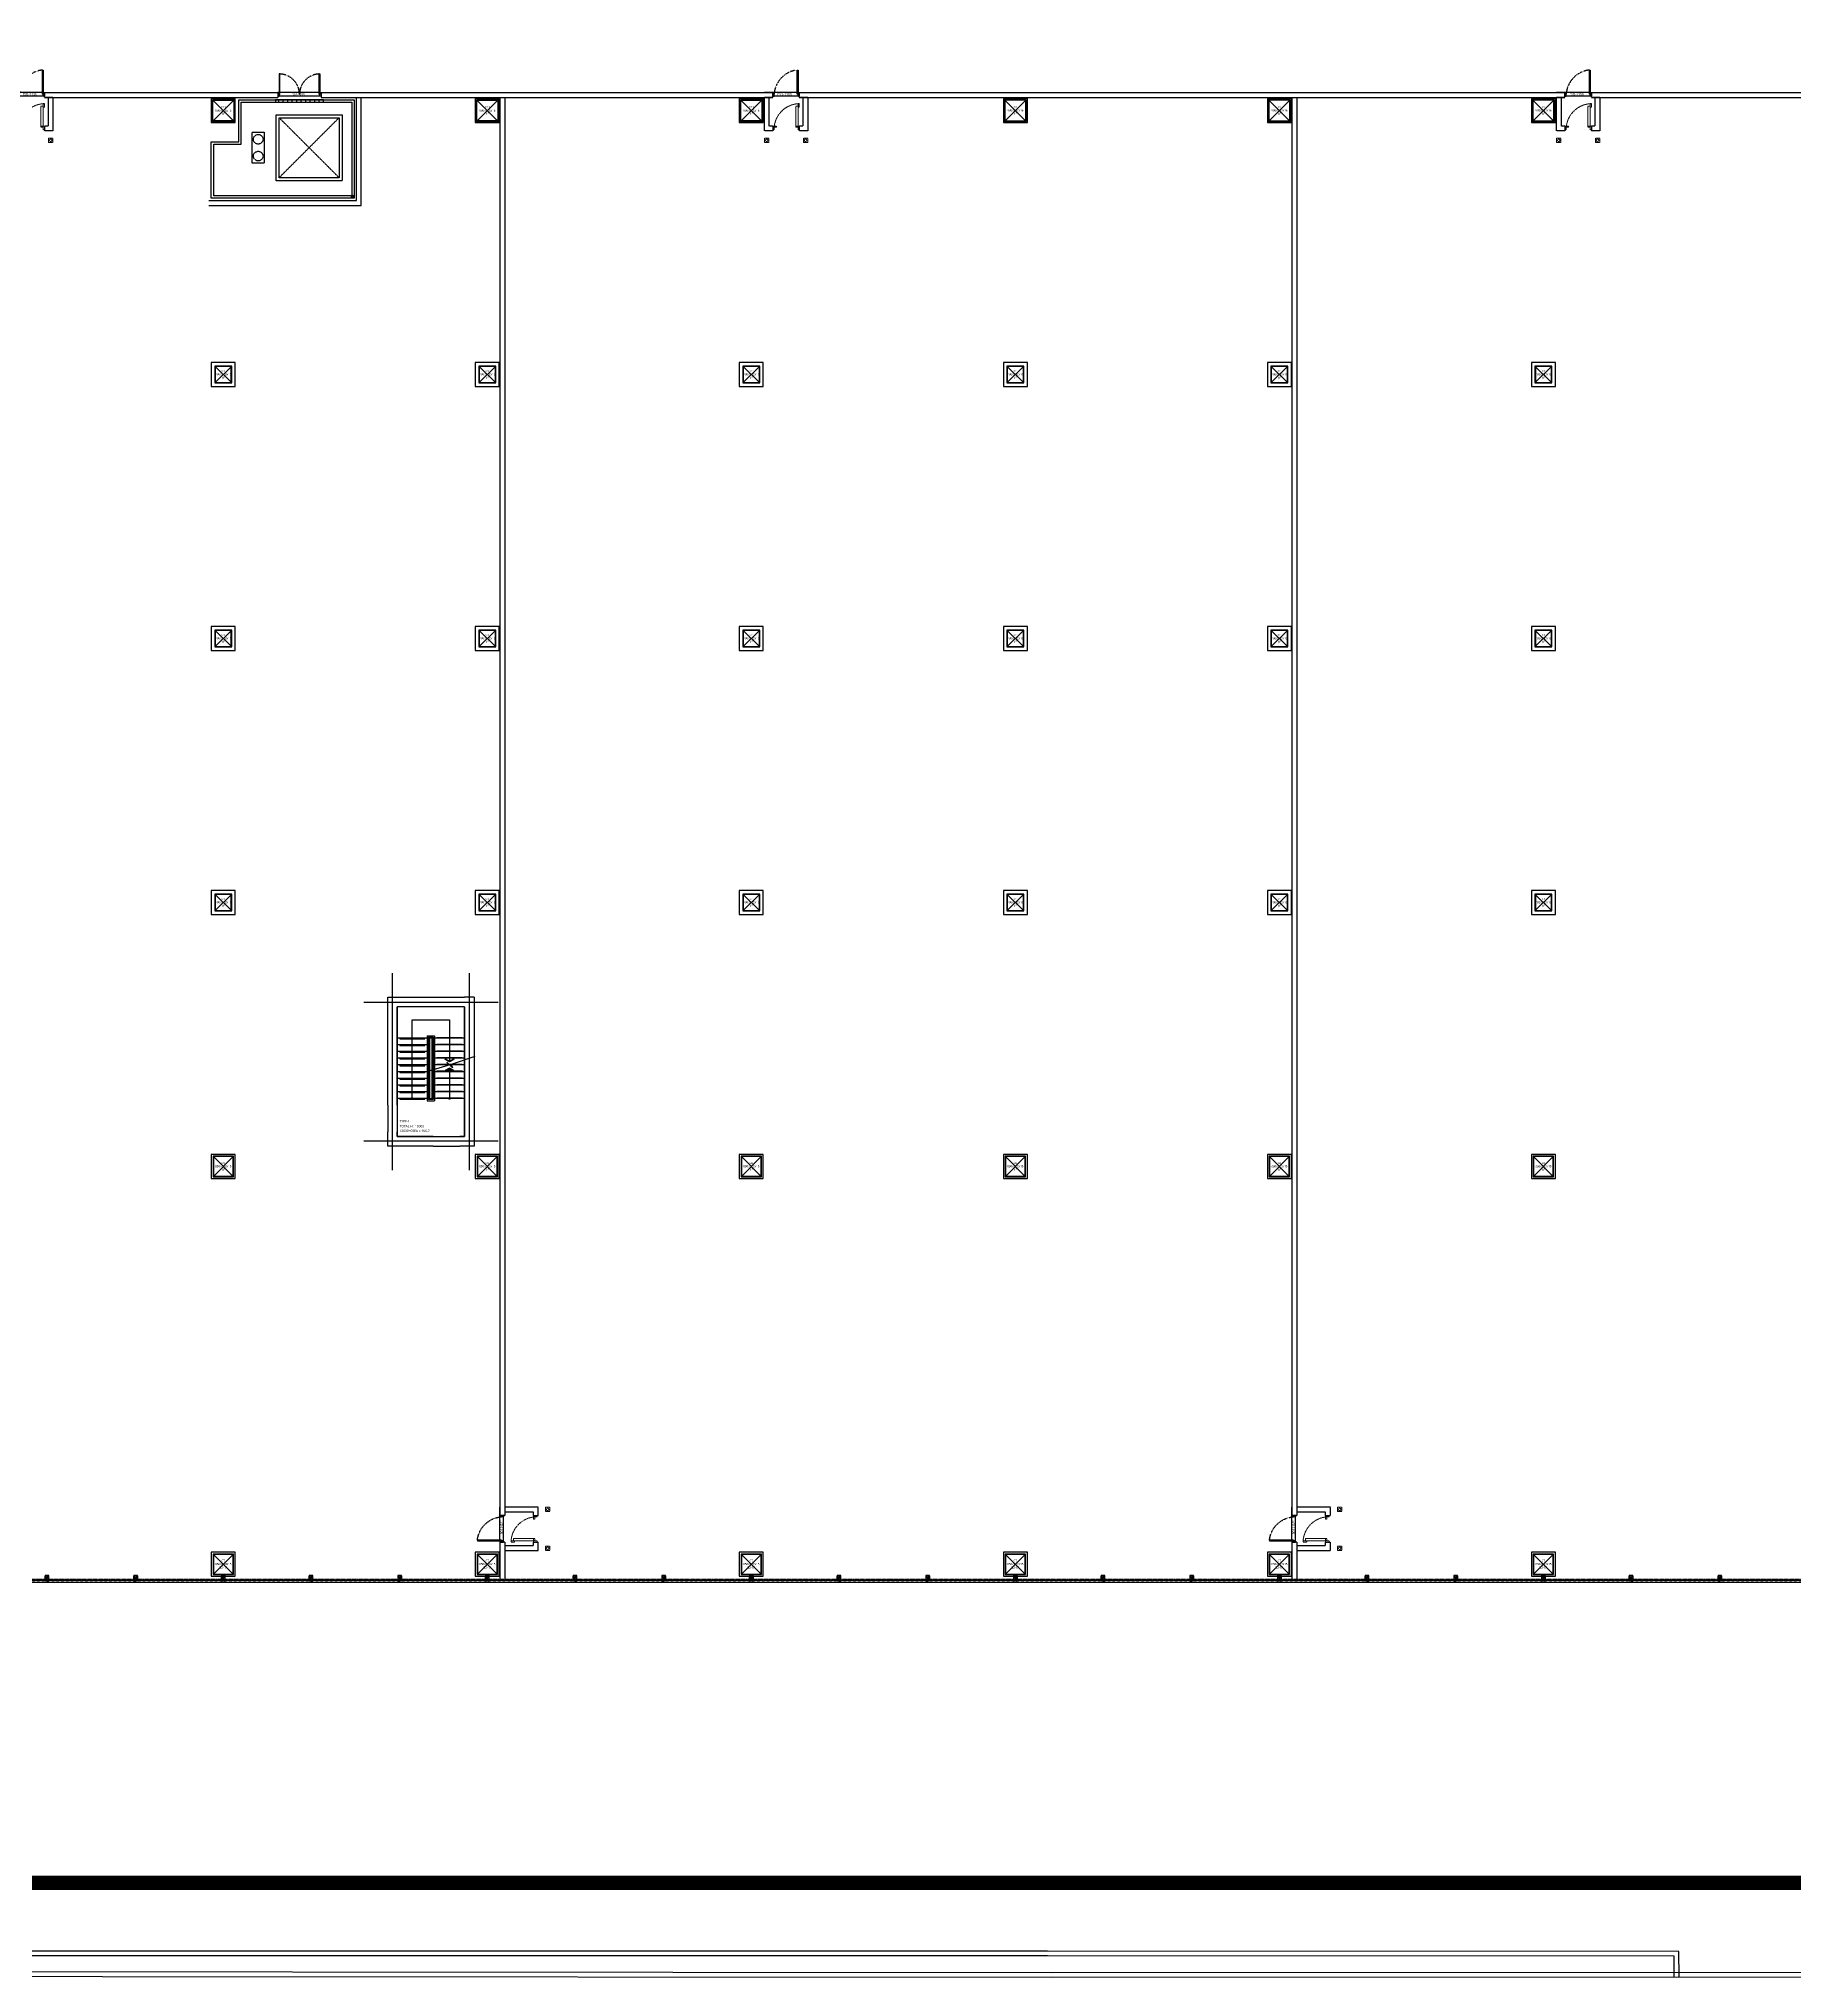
# Model space of a CAD drawing. Header units: millimetres. Extents: x 13515 to 183937, y -33900 to -660.
# Drawn here: x 119361 to 120506, y -21111 to -19847 of the extents above; entities that cross this region are included whole.
import ezdxf
from ezdxf.enums import TextEntityAlignment as Align

# ---------------------------------------------------------------- set-up
doc = ezdxf.new("R2010")
doc.units = ezdxf.units.MM
doc.header["$LTSCALE"] = 100
doc.header["$MEASUREMENT"] = 0
doc.header["$PDSIZE"] = -10
for name, pattern in [('-HID', [2.5, 1.5, -1]), ('HID', [2.5, 1.5, -1]), ('HIDDEN', [2, 1, -1]), ('HIDDEN2', [0.1875, 0.125, -0.0625])]:
    doc.linetypes.add(name, pattern=pattern)
doc.layers.get('0').update_dxf_attribs({"linetype": 'CONTINUOUS'})
doc.layers.get('Defpoints').update_dxf_attribs({"color": 171, "linetype": 'CONTINUOUS'})
doc.layers.add('#프레임 라인', color=189, linetype='CONTINUOUS', plot=False)
for name, color, linetype in [('A0-000 XR 평면도$0$FD RD', 1, 'CONTINUOUS'), ('DOOR', 4, 'CONTINUOUS'), ('DOOR ELE', 253, 'CONTINUOUS'), ('DOOR(OPEN ELE)', 5, 'CONTINUOUS'), ('ELE9', 9, 'CONTINUOUS'), ('FIN(패널-200글라스울64k)', 4, 'CONTINUOUS'), ('FIN(패널-T150 방열)', 9, 'CONTINUOUS'), ('h COLUMN', 252, 'CONTINUOUS'), ('STAIR', 4, 'CONTINUOUS'), ('STAIR(ETC)', 8, 'CONTINUOUS'), ('STEEL', 5, 'CONTINUOUS'), ('SYM(STAIR)', 251, 'CONTINUOUS'), ('WC', 2, 'CONTINUOUS'), ('계단-논슬립', 252, 'CONTINUOUS'), ('단열패널-방열문(저온공사분)', 251, 'CONTINUOUS')]:
    doc.layers.add(name, color=color, linetype=linetype)
doc.styles.add('TE', font='malgun_0.ttf')
doc.styles.add('나눔바른고딕', font='NanumBarunGothic.ttf')

# ---------------------------------------------------------------- blocks, each defined once
blk = doc.blocks.new('*U143')
at = {"color": 0, "linetype": 'ByBlock'}
for p, q in [((100, 75), (-100, 75)), ((-100, 75), (-100, -75)), ((-96, 70), (96, 70)), ((-96, -70), (-96, 70)), ((96, 70), (96, -70)), ((100, -75), (100, 75)), ((-100, -75), (100, -75)), ((96, -70), (-96, -70))]:
    blk.add_line(p, q, dxfattribs=at)
at = {"layer": 'Defpoints'}
blk.add_point((0, 0), dxfattribs=at)
blk = doc.blocks.new('WC1')
at = {"layer": 'h COLUMN', "ltscale": 0.1}
for p, q in [((70, -96), (-70, 96)), ((70, 96), (-70, -96))]:
    blk.add_line(p, q, dxfattribs=at)
at = {"layer": 'h COLUMN', "ltscale": 0.1, "rotation": 90}
blk.add_blockref('*U143', (0, 0), dxfattribs=at)
at = {"layer": 'Defpoints', "style": 'TE'}
for s, width, p in [('WC1', 0.8, (-34, 25)), ('ㅁ-200x150x4.5', 0.5, (-74, -35))]:
    blk.add_text(s, height=30, dxfattribs=dict(at, width=width)).set_placement(p, align=Align.MIDDLE_LEFT)
blk = doc.blocks.new('지상1층 WC 배치')
at = {"layer": 'WC'}
for p in [(64350, -105200), (68050, -105200), (71700, -105200), (75350, -105200), (79050, -105200), (82700, -105200), (86350, -105200), (90050, -105200), (93700, -105200), (97350, -105200), (101050, -105200), (104700, -105200), (108350, -105200), (112050, -105200), (115700, -105200), (119350, -105200), (123050, -105200), (126700, -105200), (130350, -105200), (134050, -105200)]:
    blk.add_blockref('WC1', p, dxfattribs=at)
blk = doc.blocks.new('*U229')
at = {"color": 0, "linetype": 'ByBlock'}
for p, q in [((450, 450), (-450, 450)), ((-450, 450), (-450, -450)), ((-434, 434), (434, 434)), ((-434, -434), (-434, 434)), ((434, 434), (434, -434)), ((450, -450), (450, 450)), ((-450, -450), (450, -450)), ((434, -434), (-434, -434))]:
    blk.add_line(p, q, dxfattribs=at)
at = {"layer": 'Defpoints'}
blk.add_point((0, 0), dxfattribs=at)
blk = doc.blocks.new('C21-1F')
at = {"layer": '#프레임 라인', "ltscale": 0.1}
blk.add_lwpolyline([(-500, -500), (500, -500), (500, 500), (-500, 500)], close=True, dxfattribs=at)
at = {"layer": 'Defpoints', "ltscale": 10000}
for p, q in [((-450, -450), (450, 450)), ((450, -450), (-450, 450))]:
    blk.add_line(p, q, dxfattribs=at)
at = {"ltscale": 0.1}
blk.add_blockref('*U229', (0, 0), dxfattribs=at)
at = {"layer": 'Defpoints', "style": 'TE'}
for s, p in [('900x900x16', (0, -47)), ('C21', (0, 102)), ('1F', (-6, -182))]:
    blk.add_text(s, height=90, dxfattribs=at).set_placement(p, align=Align.CENTER)
blk = doc.blocks.new('C2-1F')
at = {"layer": '#프레임 라인', "ltscale": 0.1}
blk.add_lwpolyline([(-500, -500), (500, -500), (500, 500), (-500, 500)], close=True, dxfattribs=at)
for points in [[(-450, -450), (450, -450), (450, 450), (-450, 450)], [(-434, -434), (434, -434), (434, 434), (-434, 434)]]:
    blk.add_lwpolyline(points, close=True)
at = {"layer": 'Defpoints', "ltscale": 10000}
for p, q in [((-450, -450), (450, 450)), ((450, -450), (-450, 450))]:
    blk.add_line(p, q, dxfattribs=at)
at = {"layer": 'Defpoints', "style": 'TE'}
for s, p in [('900x900x16', (0, -35)), ('C2', (0, 102)), ('1F', (-6, -182))]:
    blk.add_text(s, height=90, dxfattribs=at).set_placement(p, align=Align.CENTER)
blk = doc.blocks.new('C1-1F')
at = {"layer": '#프레임 라인', "ltscale": 0.1}
blk.add_lwpolyline([(-500, -500), (500, -500), (500, 500), (-500, 500)], close=True, dxfattribs=at)
for points in [[(-350, -350), (350, -350), (350, 350), (-350, 350)], [(-335, -335), (335, -335), (335, 335), (-335, 335)]]:
    blk.add_lwpolyline(points, close=True)
at = {"layer": 'Defpoints', "ltscale": 10000}
for p, q in [((-350, -350), (350, 350)), ((350, -350), (-350, 350))]:
    blk.add_line(p, q, dxfattribs=at)
at = {"layer": 'Defpoints', "style": 'TE'}
for s, p in [('700x700x15', (0, -35)), ('C1', (0, 102)), ('1F', (-6, -182))]:
    blk.add_text(s, height=90, dxfattribs=at).set_placement(p, align=Align.CENTER)
blk = doc.blocks.new('C6-1F')
at = {"layer": '#프레임 라인', "ltscale": 0.1}
blk.add_lwpolyline([(-500, -500), (500, -500), (500, 500), (-500, 500)], close=True, dxfattribs=at)
for points in [[(-425, -425), (425, -425), (425, 425), (-425, 425)], [(-410, -410), (410, -410), (410, 410), (-410, 410)]]:
    blk.add_lwpolyline(points, close=True)
at = {"layer": 'Defpoints', "ltscale": 10000}
for p, q in [((-425, -425), (425, 425)), ((425, -425), (-425, 425))]:
    blk.add_line(p, q, dxfattribs=at)
at = {"layer": 'Defpoints', "style": 'TE'}
for s, p in [('850x850x15', (0, -35)), ('C6', (0, 102)), ('1F', (-6, -182))]:
    blk.add_text(s, height=90, dxfattribs=at).set_placement(p, align=Align.CENTER)
blk = doc.blocks.new('C7-B2-1F')
at = {"layer": '#프레임 라인', "ltscale": 0.1}
blk.add_lwpolyline([(-500, -500), (500, -500), (500, 500), (-500, 500)], close=True, dxfattribs=at)
for points in [[(-425, -425), (425, -425), (425, 425), (-425, 425)], [(-410, -410), (410, -410), (410, 410), (-410, 410)]]:
    blk.add_lwpolyline(points, close=True)
at = {"layer": 'Defpoints', "ltscale": 10000}
for p, q in [((-425, -425), (425, 425)), ((425, -425), (-425, 425))]:
    blk.add_line(p, q, dxfattribs=at)
at = {"layer": 'Defpoints', "style": 'TE'}
for s, p in [('850x850x15', (0, -35)), ('C7', (0, 102)), ('B2-1F', (-6, -182))]:
    blk.add_text(s, height=90, dxfattribs=at).set_placement(p, align=Align.CENTER)
blk = doc.blocks.new('A$C48EA7C17')
at = {"layer": 'DOOR'}
for points in [[(965, 1088), (1000, 1088), (1000, 88), (965, 88)], [(-50, 0), (0, 0), (0, 150), (-50, 150)], [(1050, 0), (1000, 0), (1000, 150), (1050, 150)]]:
    blk.add_lwpolyline(points, close=True, dxfattribs=at)
at = {"layer": 'DOOR ELE', "ltscale": 0.1}
for points in [[(965, 150), (0, 150)], [(1000, 0), (0, 0)]]:
    blk.add_lwpolyline(points, dxfattribs=at)
at = {"layer": 'DOOR(OPEN ELE)', "linetype": 'HID', "ltscale": 0.05}
blk.add_arc((1084, 7), 1087, 96.27854, 175.76232, dxfattribs=at)
at = {"layer": 'Defpoints', "style": '나눔바른고딕'}
blk.add_text('FSD-1100', height=100, dxfattribs=at).set_placement((139, 28))
blk = doc.blocks.new('A$C236D454C')
at = {"layer": 'FIN(패널-200글라스울64k)', "ltscale": 1000}
for points in [[(0, 1112), (350, 1112)], [(350, 912), (0, 912)], [(350, 1112), (350, 912)], [(1450, 1112), (1450, 912)], [(1450, 1112), (1800, 1112)], [(1450, 912), (1800, 912)]]:
    blk.add_lwpolyline(points, dxfattribs=at)
at = {"layer": 'FIN(패널-T150 방열)', "linetype": '-HID', "ltscale": 0.1}
for points in [[(350, 2512), (0, 2512), (0, 1112)], [(350, 2312), (350, 2512)], [(1800, 1112), (1800, 2512), (1450, 2512)], [(1450, 2312), (1450, 2512)], [(350, 2312), (200, 2312), (200, 1112)], [(1600, 1112), (1600, 2312), (1450, 2312)]]:
    blk.add_lwpolyline(points, dxfattribs=at)
at = {"layer": 'STEEL', "linetype": '-HID', "lineweight": 0, "ltscale": 0.1}
for p, q in [((0, 2992), (180, 2992)), ((0, 2812), (0, 2992)), ((180, 2812), (0, 2812)), ((180, 2992), (180, 2812)), ((1620, 2992), (1800, 2992)), ((1620, 2812), (1620, 2992)), ((1800, 2812), (1620, 2812)), ((1800, 2992), (1800, 2812))]:
    blk.add_line(p, q, dxfattribs=at)
for centre in [(90, 2902), (1710, 2902)]:
    blk.add_circle(centre, 50, dxfattribs=at)
at = {"layer": '단열패널-방열문(저온공사분)', "linetype": '-HID', "lineweight": 0, "ltscale": 0.1}
for points in [[(350, 2462), (400, 2462), (400, 2312), (350, 2312)], [(1450, 2462), (1400, 2462), (1400, 2312), (1450, 2312)], [(500, 2312), (500, 2362), (400, 2362), (400, 2312)], [(1400, 2312), (1400, 2362), (1300, 2362), (1300, 2312)], [(1300, 1475), (1400, 1475), (1400, 2312), (1300, 2312)], [(1450, 1375), (1450, 1525), (1400, 1525), (1400, 1375)]]:
    blk.add_lwpolyline(points, close=True, dxfattribs=at)
blk.add_arc((1474, 2451), 1076, 184.02795, 268.07191, dxfattribs=at)
at = {"ltscale": 0.1, "xscale": -1, "rotation": 180}
blk.add_blockref('A$C48EA7C17', (400, 1062), dxfattribs=at)
blk = doc.blocks.new('A0-000 XR 평면도$0$A$C36C1745E')
at = {"layer": 'A0-000 XR 평면도$0$FD RD', "ltscale": 0.1}
for points in [[(0, 75), (150, 75)], [(75, 150), (75, 0)]]:
    blk.add_lwpolyline(points, dxfattribs=at)
blk.add_circle((75, 75), 50, dxfattribs=at)
blk = doc.blocks.new('A$C6b786f6a')
at = {"layer": 'DOOR'}
for points in [[(50, 931), (50, 81), (85, 81), (85, 931)], [(85, 931), (50, 931)], [(1750, 931), (1750, 81), (1715, 81), (1715, 931)], [(1715, 931), (1750, 931)]]:
    blk.add_lwpolyline(points, dxfattribs=at)
for points in [[(0, 6), (50, 6), (50, 156), (0, 156)], [(1800, 6), (1750, 6), (1750, 156), (1800, 156)]]:
    blk.add_lwpolyline(points, close=True, dxfattribs=at)
at = {"layer": 'DOOR ELE', "ltscale": 0.05}
for points in [[(1750, 6), (50, 6)], [(1715, 156), (85, 156)]]:
    blk.add_lwpolyline(points, dxfattribs=at)
at = {"layer": 'DOOR(OPEN ELE)', "linetype": 'HID', "ltscale": 0.05}
for centre, start, end in [((50, 81), 0, 87.64009), ((1750, 81), 92.35991, 180)]:
    blk.add_arc(centre, 850, start, end, dxfattribs=at)
at = {"layer": 'Defpoints', "style": '나눔바른고딕'}
blk.add_text('FSD-1800', height=100, dxfattribs=at).set_placement((542, 47))
blk = doc.blocks.new('A$C5d40780f')
at = {"layer": 'Defpoints', "linetype": 'HIDDEN2', "ltscale": 1.3}
for p, q in [((3946, 752), (1446, 3252)), ((1446, 752), (3946, 3252))]:
    blk.add_line(p, q, dxfattribs=at)
for points in [[(4071, 627), (1321, 627), (1321, 3377), (4071, 3377)], [(3946, 752), (1446, 752), (1446, 3252), (3946, 3252)], [(821, 2652), (821, 1352), (321, 1352), (321, 2652)]]:
    blk.add_lwpolyline(points, close=True, dxfattribs=at)
for centre in [(577, 2353), (577, 1652)]:
    blk.add_circle(centre, 200, dxfattribs=at)
blk = doc.blocks.new('A$C1AC74F05')
at = {"layer": 'STAIR'}
for p, q in [((-1550, 3820), (-2800, 3820)), ((-1550, 3540), (-2800, 3540)), ((-1550, 3260), (-2800, 3260)), ((-1300, 3820), (-1500, 3820)), ((-1450, 3540), (-1500, 3540)), ((-1450, 3260), (-1500, 3260)), ((-1450, 1300), (-1450, 3820)), ((-1350, 1300), (-1350, 3820)), ((-1300, 3540), (-1350, 3540)), ((-1300, 3260), (-1350, 3260)), ((0, 3820), (-1250, 3820)), ((0, 3540), (-1250, 3540)), ((0, 3260), (-1250, 3260)), ((-1550, 2980), (-2800, 2980)), ((-1550, 2700), (-2800, 2700)), ((-1450, 2980), (-1500, 2980)), ((-1450, 2700), (-1500, 2700)), ((-1300, 2980), (-1350, 2980)), ((-1300, 2700), (-1350, 2700)), ((0, 2980), (-1250, 2980)), ((0, 2700), (-1250, 2700)), ((-1550, 2420), (-2800, 2420)), ((-1550, 2140), (-2800, 2140)), ((-1550, 1860), (-2800, 1860)), ((-1450, 2420), (-1500, 2420)), ((-1450, 2140), (-1500, 2140)), ((-1450, 1860), (-1500, 1860)), ((-1300, 2420), (-1350, 2420)), ((-1300, 2140), (-1350, 2140)), ((-1300, 1860), (-1350, 1860)), ((0, 2420), (-1250, 2420)), ((0, 2140), (-1250, 2140)), ((0, 1860), (-1250, 1860)), ((-1550, 1580), (-2800, 1580)), ((-1550, 1300), (-2800, 1300)), ((-1450, 1580), (-1500, 1580)), ((-1450, 1300), (-1500, 1300)), ((-1300, 1580), (-1350, 1580)), ((-1300, 1300), (-1350, 1300)), ((0, 1580), (-1250, 1580)), ((0, 1300), (-1250, 1300))]:
    blk.add_line(p, q, dxfattribs=at)
blk.add_lwpolyline([(-1450, 1300), (-1350, 1300)], dxfattribs=at)
at = {"layer": 'STAIR(ETC)'}
for p, q in [((-1550, 3910), (-1550, 1210)), ((-1500, 3860), (-1300, 3860)), ((-1550, 1210), (-1250, 1210)), ((-1300, 1260), (-1500, 1260))]:
    blk.add_line(p, q, dxfattribs=at)
for points in [[(-1550, 3910), (-1250, 3910), (-1250, 1210)], [(-1500, 1260), (-1500, 3860)], [(-1300, 3860), (-1300, 1260)]]:
    blk.add_lwpolyline(points, dxfattribs=at)
at = {"layer": 'SYM(STAIR)'}
for points in [[(-2175, 1300), (-2175, 4585), (-625, 4585), (-625, 2828)], [(425, 3049), (-554, 2724), (-507, 2581), (-743, 2819), (-696, 2676), (-1675, 2390)], [(-625, 2572), (-625, 1300)]]:
    blk.add_lwpolyline(points, dxfattribs=at)
for points in [[(-800, 2929), (-786, 2954), (-625, 2861), (-464, 2954), (-450, 2929), (-625, 2828)], [(-800, 2471), (-786, 2446), (-625, 2539), (-464, 2446), (-450, 2471), (-625, 2572)]]:
    blk.add_lwpolyline(points, close=True, dxfattribs=at)
at = {"layer": 'SYM(STAIR)', "const_width": 50}
for points in [[(-2150, 1300, -1), (-2200, 1300, -1)], [(-600, 1300, -1), (-650, 1300, -1)]]:
    blk.add_lwpolyline(points, format="xyb", close=True, dxfattribs=at)
at = {"layer": '계단-논슬립'}
for points in [[(-2700, 3820), (-2700, 3790), (-1650, 3790), (-1650, 3820)], [(-2700, 3540), (-2700, 3510), (-1650, 3510), (-1650, 3540)], [(-2700, 3260), (-2700, 3230), (-1650, 3230), (-1650, 3260)], [(-1150, 3820), (-1150, 3850), (-100, 3850), (-100, 3820)], [(-1150, 3540), (-1150, 3570), (-100, 3570), (-100, 3540)], [(-1150, 3260), (-1150, 3290), (-100, 3290), (-100, 3260)], [(-2700, 2980), (-2700, 2950), (-1650, 2950), (-1650, 2980)], [(-2700, 2700), (-2700, 2670), (-1650, 2670), (-1650, 2700)], [(-1150, 2980), (-1150, 3010), (-100, 3010), (-100, 2980)], [(-1150, 2700), (-1150, 2730), (-100, 2730), (-100, 2700)], [(-1150, 2420), (-1150, 2450), (-100, 2450), (-100, 2420)], [(-2700, 2420), (-2700, 2390), (-1650, 2390), (-1650, 2420)], [(-2700, 2140), (-2700, 2110), (-1650, 2110), (-1650, 2140)], [(-2700, 1860), (-2700, 1830), (-1650, 1830), (-1650, 1860)], [(-1150, 2140), (-1150, 2170), (-100, 2170), (-100, 2140)], [(-1150, 1860), (-1150, 1890), (-100, 1890), (-100, 1860)], [(-2700, 1580), (-2700, 1550), (-1650, 1550), (-1650, 1580)], [(-2700, 1300), (-2700, 1270), (-1650, 1270), (-1650, 1300)], [(-1150, 1580), (-1150, 1610), (-100, 1610), (-100, 1580)], [(-1150, 1300), (-1150, 1330), (-100, 1330), (-100, 1300)]]:
    blk.add_lwpolyline(points, dxfattribs=at)
blk = doc.blocks.new('FGHJ')
at = {"layer": 'ELE9'}
h = blk.add_hatch(dxfattribs=at)
h.set_pattern_fill('ANSI31', color=256, scale=1500, angle=45)
h.set_pattern_definition([(90, (19539647.73, -18178827.35), (-187.5, 2e-13), [])])
h.paths.add_polyline_path([(37057174.1, 23246.3), (37057174.1, 23346.3), (37055174.1, 23346.3), (37055174.1, 23246.3)])
at = {"layer": 'ELE9', "ltscale": 0.1}
for p, q in [((37058549.1, 19146.3), (37058549.1, 23446.3)), ((37058749.1, 18946.3), (37058749.1, 23446.3)), ((37052399.1, 19146.3), (37058549.1, 19146.3)), ((37052399.1, 18946.3), (37058749.1, 18946.3)), ((37060049.1, -21253.7), (37060049.1, -13053.7)), ((37063249.1, -13053.7), (37063249.1, -21253.7)), ((37058849.1, -14253.7), (37064449.1, -14253.7)), ((37063449.1, -14053.7), (37063049.1, -14053.7)), ((37059849.1, -18553.7), (37059849.1, -19653.7)), ((37060249.1, -18553.7), (37060249.1, -19653.7)), ((37063049.1, -18553.7), (37063049.1, -19653.7)), ((37063449.1, -18553.7), (37063449.1, -19653.7)), ((37064449.1, -20053.7), (37058849.1, -20053.7))]:
    blk.add_line(p, q, dxfattribs=at)
at = {"layer": 'ELE9', "ltscale": 1000}
blk.add_line((37063049.1, -14453.7), (37060249.1, -14453.7), dxfattribs=at)
at = {"layer": 'ELE9', "ltscale": 10, "const_width": 600}
blk.add_lwpolyline([(37006864.8, -50949.1), (37215384.5, -50949.1)], dxfattribs=at)
at = {"layer": 'ELE9', "linetype": 'HIDDEN'}
blk.add_lwpolyline([(37004040.2, -38428.7), (36980599.1, 15369.2), (36980599.1, 54346.3), (37030249.1, 54346.3), (37030249.1, 67846.3), (37207749.1, 67846.3), (37207749.1, 62946.3), (37211349.1, 62946.3), (37211349.1, 47346.3), (37207749.1, 47346.3), (37207749.1, -20253.7), (37211349.1, -20253.7), (37211349.1, -33603.7), (37207749.1, -33603.7), (37207749.1, -38428.7)], close=True, dxfattribs=at)
at = {"layer": 'ELE9', "linetype": 'HIDDEN2'}
blk.add_lwpolyline([(37195449.1, 67346.3), (37195449.1, 40346.3), (37042549.1, 40346.3), (37042549.1, 51346.3), (37030449.1, 51346.3), (37030449.1, -38303.7), (37200899.1, -38303.7)], dxfattribs=at)
at = {"layer": 'ELE9', "ltscale": 0.1}
for points in [[(37045549.1, 23646.3), (37055274.1, 23646.3)], [(37045549.1, 23446.3), (37055274.1, 23446.3)], [(37055274.1, 23646.3), (37055274.1, 23446.3)], [(37057074.1, 23646.3), (37075899.1, 23646.3)], [(37057074.1, 23646.3), (37057074.1, 23446.3)], [(37057074.1, 23446.3), (37075899.1, 23446.3)], [(37064524.1, 23446.3), (37064524.1, -35653.7)], [(37064724.1, 23446.3), (37064724.1, -35653.7)], [(37076999.1, 23646.3), (37108899.1, 23646.3)], [(37076999.1, 23446.3), (37108899.1, 23446.3)], [(37097524.1, 23446.3), (37097524.1, -35653.7)], [(37097724.1, 23446.3), (37097724.1, -35653.7)], [(37109999.1, 23646.3), (37127474.1, 23646.3)], [(37109999.1, 23446.3), (37127474.1, 23446.3)], [(36972386.3, -10103.7), (36978273.8, -32380.4), (36978871, -34597.9), (36980053.1, -37433.6), (36981385.4, -40117.3), (36983020.8, -42665.7), (36984149.1, -44296.1), (36985537.9, -45782.4), (36987076.8, -47137), (36988643.8, -48365.8), (36990300.4, -49570.5), (36991966.8, -50588.7), (36993722, -51611.4), (36995494.6, -52512.2), (36997355.1, -53277.7), (36999390.5, -53788.2), (37001334.6, -54122.8), (37004353.6, -54466.6), (37006283.1, -54673.5), (37008355.7, -54825.2), (37087566.5, -54884.5), (37154949.1, -54872.3)], [(36972593.2, -10103.7), (36978467, -32328.9), (36979060.6, -34533.1), (36980235.1, -37350.6), (36981559.6, -40018.5), (36983187.2, -42554.8), (36984305.2, -44170.3), (36985677.4, -45638.7), (36987204.7, -46983.1), (36988764.4, -48206.2), (36990411.5, -49404), (36992069.3, -50417), (36993817.7, -51435.7), (36995578.1, -52330.3), (36997417.8, -53087.2), (36999431.8, -53592.4), (37001362.9, -53924.7), (37004375.5, -54267.8), (37006301, -54474.3), (37008363.1, -54625.2), (37087566.6, -54684.5), (37154949.1, -54672.3)], [(37113449.2, -54878.8), (37113448.8, -54014.3), (37087333.1, -54000.7), (37040365.8, -54000.3)], [(37113649.2, -54878.7), (37113648.7, -53814.4), (37087333.2, -53800.7), (37040365.8, -53800.3)], [(37059849.1, -14053.7), (37060249.1, -14053.7)], [(37061749.1, -19853.7), (37062849.1, -19853.7)], [(37061749.1, -20253.7), (37062849.1, -20253.7)], [(37064524.1, -36753.7), (37064524.1, -38353.7)], [(37064724.1, -36753.7), (37064724.1, -38353.7)], [(37097524.1, -36753.7), (37097524.1, -38353.7)], [(37097724.1, -36753.7), (37097724.1, -38353.7)], [(37030324.1, -38428.7), (37200899.1, -38428.7)], [(37200899.1, -38353.7), (37030399.1, -38353.7)]]:
    blk.add_lwpolyline(points, dxfattribs=at)
at = {"layer": 'ELE9'}
for points in [[(37052499.1, 19246.3), (37052499.1, 21596.3), (37053649.1, 21596.3), (37053649.1, 23346.3), (37058449.1, 23346.3), (37058449.1, 19246.3)], [(37052599.1, 19346.3), (37052599.1, 21496.3), (37053749.1, 21496.3), (37053749.1, 23246.3), (37058349.1, 23246.3), (37058349.1, 19346.3)], [(37057174.1, 23246.3), (37057174.1, 23346.3), (37055174.1, 23346.3), (37055174.1, 23246.3)], [(37063049.1, -19853.7), (37063049.1, -14453.7), (37060249.1, -14453.7), (37060249.1, -19853.7)]]:
    blk.add_lwpolyline(points, close=True, dxfattribs=at)
at = {"layer": 'ELE9', "ltscale": 1000}
for points in [[(37059849.1, -18553.7), (37059849.1, -14053.7)], [(37060249.1, -14053.7), (37063049.1, -14053.7)], [(37060249.1, -18553.7), (37060249.1, -14453.7)], [(37063049.1, -14453.7), (37063049.1, -18553.7)], [(37063449.1, -14053.7), (37063449.1, -18553.7)], [(37061749.1, -20253.7), (37059849.1, -20253.7), (37059849.1, -19653.7)], [(37061749.1, -19853.7), (37060249.1, -19853.7), (37060249.1, -19653.7)], [(37063049.1, -19653.7), (37063049.1, -19853.7), (37062849.1, -19853.7)], [(37063449.1, -19653.7), (37063449.1, -20253.7), (37062849.1, -20253.7)]]:
    blk.add_lwpolyline(points, dxfattribs=at)
at = {"layer": 'ELE9'}
blk.add_blockref('지상1층 WC 배치', (36981299.1, 66946.3), dxfattribs=at)
at = {"layer": 'ELE9', "ltscale": 0.1, "xscale": -1}
for name, p, rotation in [('A$C236D454C', (37044099.1, 24558.8), 180), ('A$C236D454C', (37075549.1, 24558.8), 180), ('A$C236D454C', (37108549.1, 24558.8), 180), ('A0-000 XR 평면도$0$A$C36C1745E', (37058309.5, 19228.7), 270.0000000000024)]:
    blk.add_blockref(name, p, dxfattribs=dict(at, rotation=rotation))
at = {"layer": 'ELE9', "ltscale": 0.1}
for name, p in [('A$C6b786f6a', (37055274.1, 23489.6)), ('C21-1F', (37052999.1, 22896.3)), ('A$C5d40780f', (37053878.6, 19346.3)), ('C21-1F', (37063999.1, 22896.3)), ('C21-1F', (37074999.1, 22896.3)), ('C2-1F', (37085999.1, 22896.3)), ('C2-1F', (37096999.1, 22896.3)), ('C2-1F', (37107999.1, 22896.3)), ('C1-1F', (37052999.1, 11896.3)), ('C1-1F', (37063999.1, 11896.3)), ('C1-1F', (37074999.1, 11896.3)), ('C1-1F', (37085999.1, 11896.3)), ('C1-1F', (37096999.1, 11896.3)), ('C1-1F', (37107999.1, 11896.3)), ('C1-1F', (37052999.1, 896.3)), ('C1-1F', (37063999.1, 896.3)), ('C1-1F', (37074999.1, 896.3)), ('C1-1F', (37085999.1, 896.3)), ('C1-1F', (37096999.1, 896.3)), ('C1-1F', (37107999.1, 896.3)), ('C1-1F', (37052999.1, -10103.7)), ('C1-1F', (37063999.1, -10103.7)), ('C1-1F', (37074999.1, -10103.7)), ('C1-1F', (37085999.1, -10103.7)), ('C1-1F', (37096999.1, -10103.7)), ('C1-1F', (37107999.1, -10103.7)), ('A$C1AC74F05', (37063049.1, -19573.7)), ('C6-1F', (37052999.1, -21103.7)), ('C6-1F', (37063999.1, -21103.7)), ('C6-1F', (37074999.1, -21103.7)), ('C6-1F', (37085999.1, -21103.7)), ('C6-1F', (37096999.1, -21103.7)), ('C6-1F', (37107999.1, -21103.7)), ('C7-B2-1F', (37052999.1, -37678.7)), ('C7-B2-1F', (37063999.1, -37678.7)), ('C7-B2-1F', (37074999.1, -37678.7)), ('C7-B2-1F', (37085999.1, -37678.7)), ('C7-B2-1F', (37096999.1, -37678.7)), ('C7-B2-1F', (37107999.1, -37678.7))]:
    blk.add_blockref(name, p, dxfattribs=at)
at = {"layer": 'ELE9', "ltscale": 0.1, "rotation": 270}
for p in [(37063611.6, -35303.7), (37096611.6, -35303.7)]:
    blk.add_blockref('A$C236D454C', p, dxfattribs=at)
at = {"layer": 'ELE9', "style": '나눔바른고딕'}
for s, p in [('TYPE-1', (37060342.3, -19270.9)), ('TOTAL H : 10000', (37060342.3, -19472.5)), ('10000÷60EA = 166.7', (37060342.3, -19667.9))]:
    blk.add_text(s, height=100, dxfattribs=at).set_placement(p)

msp = doc.modelspace()

# ---------------------------------------------------------------- block references
at = {"xscale": 0.01565102769230769, "yscale": 0.01565102769230769, "zscale": 0.01565102769230769}
msp.add_blockref('FGHJ', (-460436.2, -20252.2), dxfattribs=at)

doc.saveas('drawing.dxf')
